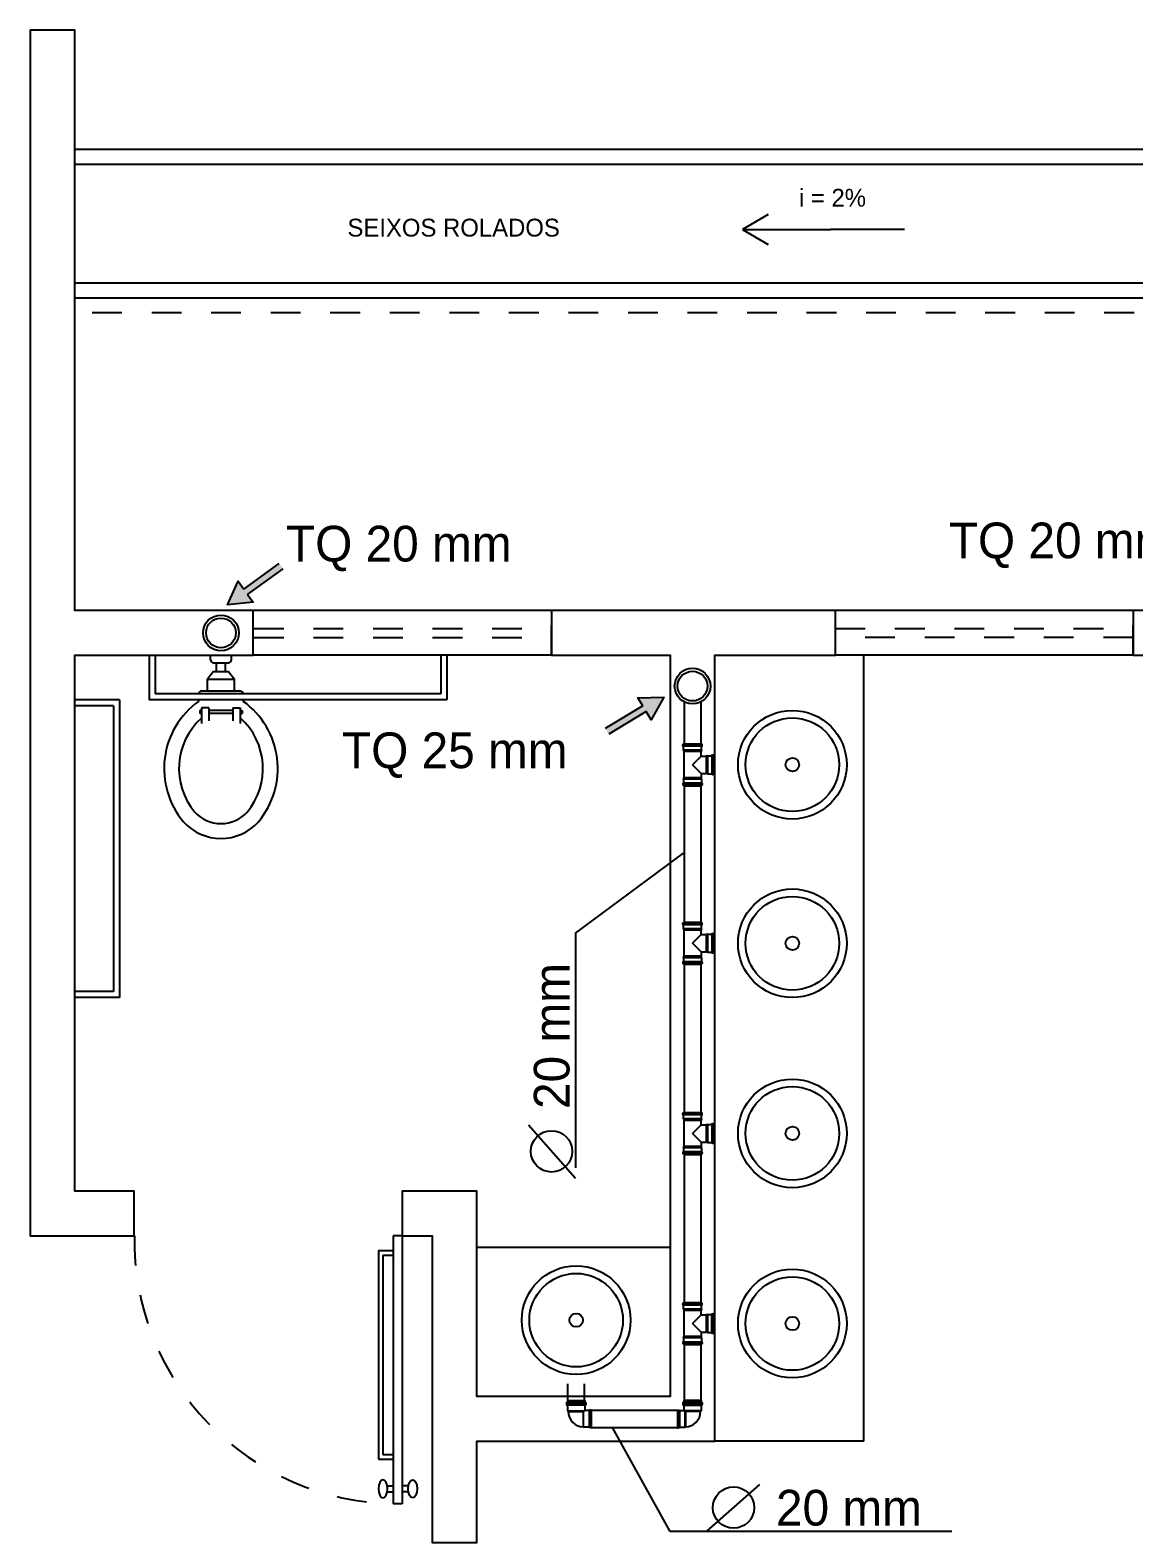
# Model space of a CAD drawing. Header units: millimetres. Extents: x 860.9 to 916.6, y 418 to 464.8.
# Drawn here: x 882.78 to 886.49, y 459.72 to 464.79 of the extents above; entities that cross this region are included whole.
import ezdxf

# ---------------------------------------------------------------- set-up
doc = ezdxf.new("R2010")
doc.units = ezdxf.units.MM
doc.linetypes.add('ACAD_ISO03W100', pattern=[30, 12, -18])
for name, color, linetype in [('can01', 1, 'Continuous'), ('can02', 2, 'Continuous'), ('COTAS-TEXTOS', 1, 'Continuous'), ('Fios', 10, 'Continuous'), ('Janela', 2, 'Continuous'), ('pena 01', 1, 'Continuous'), ('pena01', 1, 'Continuous'), ('pena02', 2, 'Continuous'), ('texto hidro', 1, 'Continuous'), ('TIGRECAD', 1, 'Continuous')]:
    doc.layers.add(name, color=color, linetype=linetype)
doc.styles.get("Standard").update_dxf_attribs({"font": 'ERASLGHT.TTF'})

msp = doc.modelspace()

# ---------------------------------------------------------------- hatches: boundary and pattern name
at = {"layer": 'texto hidro'}
for points in [[(883.4804, 462.9349), (883.4992, 462.9089), (883.6185, 462.995), (883.6317, 462.9768), (883.5123, 462.8907), (883.5311, 462.8646), (883.4449, 462.8559)], [(884.8679, 462.4695), (884.8514, 462.497), (884.7253, 462.4212), (884.7137, 462.4405), (884.8398, 462.5163), (884.8233, 462.5438), (884.91, 462.5453)]]:
    msp.add_hatch(color=256, dxfattribs=at).paths.add_polyline_path(points)

# ---------------------------------------------------------------- linework, layer by layer
at = {"layer": 'can01'}
msp.add_line((885.7186, 464.1165), (885.4718, 464.1165), dxfattribs=at)
at = {"layer": 'can02', "color": 0}
msp.add_line((884.5336, 462.8364), (883.5208, 462.8364), dxfattribs=at)
for points in [[(883.1318, 460.7364), (883.1318, 460.8864), (882.9318, 460.8864), (882.9318, 462.6864), (883.5306, 462.6864), (883.5306, 462.8364), (882.9318, 462.8364), (882.9318, 464.7864), (882.7818, 464.7864), (882.7818, 460.7364)], [(885.0818, 460.0464), (885.0818, 462.6864), (885.4868, 462.6864), (885.4868, 462.8364), (884.5336, 462.8364), (884.5336, 462.6864), (884.9318, 462.6864), (884.9318, 460.1964), (884.2818, 460.1964), (884.2818, 460.2364), (884.2818, 460.8864), (884.0318, 460.8864), (884.0318, 460.7364), (884.1318, 460.7364), (884.1318, 459.7064), (884.2818, 459.7064), (884.2818, 460.0464)]]:
    msp.add_lwpolyline(points, close=True, dxfattribs=at)
msp.add_lwpolyline([(887.0418, 462.8364), (886.4868, 462.8364), (886.4868, 462.6864), (886.8918, 462.6864), (886.8918, 456.8364), (885.0818, 456.8364)], dxfattribs=at)
at = {"layer": 'Fios', "color": 0}
for p, q in [((883.3878, 462.6864), (883.4578, 462.6864)), ((883.3878, 462.6714), (883.3878, 462.6864)), ((883.3878, 462.6864), (883.4578, 462.6864)), ((883.4578, 462.6714), (883.4578, 462.6864)), ((885.5818, 460.0464), (885.5818, 462.6864)), ((883.3973, 462.6314), (883.3778, 462.6064)), ((883.3973, 462.6314), (883.4483, 462.6314)), ((883.3978, 462.6614), (883.4478, 462.6614)), ((883.4073, 462.6314), (883.4073, 462.6614)), ((883.4383, 462.6314), (883.4383, 462.6614)), ((883.4483, 462.6314), (883.4678, 462.6064)), ((883.3778, 462.5664), (883.3778, 462.6064)), ((883.3778, 462.6064), (883.4678, 462.6064)), ((883.4678, 462.5664), (883.4678, 462.6064)), ((883.3478, 462.5364), (883.3478, 462.5316)), ((883.359, 462.5664), (883.4865, 462.5664)), ((883.4978, 462.5364), (883.4978, 462.5316)), ((883.3572, 462.5012), (883.3514, 462.5012)), ((883.3514, 462.5012), (883.3514, 462.4905)), ((883.3572, 462.4905), (883.3514, 462.4905)), ((883.3572, 462.5101), (883.3572, 462.457)), ((883.3823, 462.5101), (883.3572, 462.5101)), ((883.3823, 462.5101), (883.3823, 462.4661)), ((883.4626, 462.5012), (883.3823, 462.5012)), ((883.4626, 462.4905), (883.3823, 462.4905)), ((883.4626, 462.5101), (883.4626, 462.4661)), ((883.4626, 462.5101), (883.4876, 462.5101)), ((883.4876, 462.5101), (883.4876, 462.457)), ((883.4876, 462.5012), (883.4935, 462.5012)), ((883.4876, 462.4905), (883.4935, 462.4905)), ((883.4935, 462.5012), (883.4935, 462.4905)), ((884.9318, 460.6964), (884.2818, 460.6964)), ((884.6159, 460.4528), (884.6159, 460.4528)), ((885.5818, 460.0464), (885.0818, 460.0464))]:
    msp.add_line(p, q, dxfattribs=at)
for centre, radius in [((885.3422, 462.3187), 0.1825), ((885.3422, 462.3187), 0.1571), ((885.3422, 462.3187), 0.0228), ((885.3422, 461.7189), 0.1825), ((885.3422, 461.7189), 0.1571), ((885.3422, 461.7189), 0.0228), ((885.3422, 461.0802), 0.1825), ((885.3422, 461.0802), 0.1571), ((885.3422, 461.0802), 0.0228), ((884.6159, 460.4528), 0.1825), ((884.6159, 460.4528), 0.1571), ((885.3422, 460.4415), 0.1825), ((885.3422, 460.4415), 0.1571), ((884.6159, 460.4528), 0.0228), ((885.3422, 460.4415), 0.0228)]:
    msp.add_circle(centre, radius, dxfattribs=at)
for centre, radius, start, end in [((883.3978, 462.6714), 0.01, 180, 270), ((883.4478, 462.6714), 0.01, 270, 0), ((883.5095, 462.3058), 0.2778, 125.617, 220.0252), ((883.359, 462.5551), 0.0113, 90, 180), ((883.4865, 462.5551), 0.0113, 0, 90), ((883.336, 462.3058), 0.2778, 319.9748, 54.383), ((883.5095, 462.3058), 0.2278, 131.96, 220.0252), ((883.336, 462.3058), 0.2278, 319.9748, 48.2569), ((883.4228, 462.2405), 0.1695, 221.9961, 318.0039), ((883.4228, 462.2405), 0.1195, 221.9961, 318.0039)]:
    msp.add_arc(centre, radius, start, end, dxfattribs=at)
at = {"layer": 'Janela', "color": 0}
for p, q in [((886.4868, 462.8364), (885.4868, 462.8364)), ((883.1818, 462.6864), (883.1818, 462.5364)), ((883.2018, 462.6864), (883.2018, 462.5564)), ((884.5336, 462.6864), (883.5306, 462.6864)), ((884.1618, 462.6864), (884.1618, 462.5564)), ((884.1818, 462.6864), (884.1818, 462.5364)), ((886.4868, 462.6864), (885.4868, 462.6864)), ((883.0818, 462.5364), (882.9318, 462.5364)), ((883.0818, 462.5364), (883.0818, 461.5364)), ((884.1818, 462.5364), (883.1818, 462.5364)), ((884.1618, 462.5564), (883.2018, 462.5564)), ((883.0618, 462.5164), (882.9318, 462.5164)), ((883.0618, 462.5164), (883.0618, 461.5564)), ((883.0618, 461.5564), (882.9318, 461.5564)), ((883.0818, 461.5364), (882.9318, 461.5364)), ((884.0018, 460.7364), (884.0018, 459.8364)), ((884.0318, 460.7364), (884.0018, 460.7364)), ((884.0318, 460.7364), (884.0318, 459.8364)), ((883.9518, 460.6864), (883.9518, 459.9864)), ((883.9518, 460.6864), (884.0018, 460.6864)), ((883.9668, 460.6714), (883.9668, 460.0014)), ((883.9668, 460.6714), (884.0018, 460.6714)), ((883.9668, 460.0014), (884.0018, 460.0014)), ((883.9518, 459.9864), (884.0018, 459.9864)), ((884.0318, 459.8364), (884.0018, 459.8364))]:
    msp.add_line(p, q, dxfattribs=at)
at = {"layer": 'pena 01', "color": 0, "linetype": 'ACAD_ISO03W100', "ltscale": 0.005}
for p, q in [((888.8901, 463.8364), (882.9318, 463.8364)), ((883.5306, 462.6864), (883.5306, 462.8364)), ((884.5336, 462.6864), (884.5336, 462.8364)), ((885.4868, 462.6864), (885.4868, 462.8364)), ((886.4868, 462.6864), (886.4868, 462.8364)), ((883.5336, 462.7764), (884.5336, 462.7764)), ((885.4868, 462.7764), (886.4868, 462.7764)), ((883.5336, 462.7464), (884.5336, 462.7464)), ((886.4868, 462.7464), (885.4868, 462.7464))]:
    msp.add_line(p, q, dxfattribs=at)
msp.add_arc((884.0168, 460.7214), 0.8851, 179.029, 269.029, dxfattribs=at)
at = {"layer": 'pena01'}
for p, q in [((882.9318, 464.3864), (901.7318, 464.3864)), ((882.9318, 464.3364), (901.6818, 464.3364)), ((888.9412, 463.9364), (882.9318, 463.9364)), ((888.9412, 463.8864), (882.9318, 463.8864))]:
    msp.add_line(p, q, dxfattribs=at)
at = {"layer": 'pena02', "color": 0}
for p, q in [((883.9809, 459.8964), (884.0018, 459.8964)), ((884.0527, 459.8964), (884.0318, 459.8964)), ((883.9809, 459.8764), (884.0018, 459.8764)), ((884.0527, 459.8764), (884.0318, 459.8764))]:
    msp.add_line(p, q, dxfattribs=at)
at = {"layer": 'pena02', "color": 0, "extrusion": (0, 0, -1)}
msp.add_ellipse((883.9668, 459.8864), major_axis=(0, -0.03), ratio=0.5, dxfattribs=at)
at = {"layer": 'pena02', "color": 0}
msp.add_ellipse((884.0668, 459.8864), major_axis=(0, -0.03), ratio=0.5, dxfattribs=at)
at = {"layer": 'texto hidro'}
for p, q in [((883.4992, 462.9089), (883.6185, 462.995)), ((883.5123, 462.8907), (883.6317, 462.9768)), ((884.8398, 462.5163), (884.7137, 462.4405)), ((884.8514, 462.497), (884.7253, 462.4212))]:
    msp.add_line(p, q, dxfattribs=at)
for points in [[(883.5123, 462.8907), (883.5311, 462.8646), (883.4449, 462.8559), (883.4804, 462.9349), (883.4992, 462.9089)], [(884.8398, 462.5163), (884.8233, 462.5438), (884.91, 462.5453), (884.8679, 462.4695), (884.8514, 462.497)]]:
    msp.add_lwpolyline(points, dxfattribs=at)
for centre, radius in [((883.4228, 462.7614), 0.06), ((883.4228, 462.7614), 0.05), ((885.0068, 462.5828), 0.06), ((885.0068, 462.5828), 0.05)]:
    msp.add_circle(centre, radius, dxfattribs=at)
at = {"layer": 'TIGRECAD'}
for p, q in [((885.2614, 464.1665), (885.1747, 464.1165)), ((885.1747, 464.1165), (885.4718, 464.1165)), ((885.1747, 464.1165), (885.2614, 464.0665)), ((884.9785, 462.5299), (884.9785, 462.3892)), ((885.0351, 462.5299), (885.0351, 462.3892)), ((884.9744, 462.3823), (884.9744, 462.3852)), ((884.9761, 462.3867), (884.9758, 462.3867)), ((885.0378, 462.3867), (884.9758, 462.3867)), ((884.9761, 462.3809), (884.9758, 462.3809)), ((885.0378, 462.3809), (884.9758, 462.3809)), ((884.9765, 462.3892), (885.0371, 462.3892)), ((884.9765, 462.3871), (884.9765, 462.3892)), ((884.9765, 462.3672), (884.9765, 462.3805)), ((885.0371, 462.3871), (885.0371, 462.3892)), ((885.0371, 462.3672), (885.0371, 462.3805)), ((885.0392, 462.3823), (885.0392, 462.3852)), ((885.0371, 462.3672), (884.9765, 462.3672)), ((884.9766, 462.3671), (884.9778, 462.3626)), ((885.0358, 462.3626), (884.9778, 462.3626)), ((884.9778, 462.3626), (884.9778, 462.2749)), ((885.0358, 462.3478), (885.0068, 462.3187)), ((885.0358, 462.2897), (885.0068, 462.3187)), ((885.0371, 462.3671), (885.0358, 462.3626)), ((885.0358, 462.3478), (885.0358, 462.3626)), ((885.0358, 462.3478), (885.0528, 462.3478)), ((885.0573, 462.349), (885.0528, 462.3478)), ((885.0528, 462.3478), (885.0528, 462.2897)), ((885.0575, 462.349), (885.0707, 462.349)), ((885.0575, 462.349), (885.0575, 462.2885)), ((885.0712, 462.3495), (885.0712, 462.3498)), ((885.0712, 462.3498), (885.0712, 462.2877)), ((885.0726, 462.3512), (885.0755, 462.3512)), ((885.0769, 462.3495), (885.0769, 462.3498)), ((885.0769, 462.3498), (885.0769, 462.2877)), ((885.0773, 462.349), (885.0794, 462.349)), ((885.0794, 462.2885), (885.0794, 462.349)), ((884.9765, 462.2702), (884.9765, 462.257)), ((885.0371, 462.2702), (884.9765, 462.2702)), ((884.9766, 462.2704), (884.9778, 462.2749)), ((885.0358, 462.2749), (884.9778, 462.2749)), ((885.0358, 462.2897), (885.0358, 462.2749)), ((885.0358, 462.2897), (885.0528, 462.2897)), ((885.0371, 462.2704), (885.0358, 462.2749)), ((885.0371, 462.2702), (885.0371, 462.257)), ((885.0573, 462.2885), (885.0528, 462.2897)), ((885.0575, 462.2885), (885.0707, 462.2885)), ((885.0712, 462.288), (885.0712, 462.2877)), ((885.0726, 462.2863), (885.0755, 462.2863)), ((885.0769, 462.288), (885.0769, 462.2877)), ((885.0773, 462.2885), (885.0794, 462.2885)), ((884.9744, 462.2551), (884.9744, 462.2522)), ((884.9761, 462.2566), (884.9758, 462.2566)), ((885.0378, 462.2566), (884.9758, 462.2566)), ((884.9761, 462.2508), (884.9758, 462.2508)), ((885.0378, 462.2508), (884.9758, 462.2508)), ((884.9765, 462.2504), (884.9765, 462.2483)), ((884.9765, 462.2483), (885.0371, 462.2483)), ((884.9785, 462.2483), (884.9785, 461.7893)), ((885.0351, 462.2483), (885.0351, 461.7893)), ((885.0371, 462.2504), (885.0371, 462.2483)), ((885.0392, 462.2551), (885.0392, 462.2522)), ((884.6133, 461.7528), (884.9767, 462.0217)), ((884.9744, 461.7825), (884.9744, 461.7854)), ((885.0378, 461.7868), (884.9758, 461.7868)), ((884.9761, 461.7868), (884.9758, 461.7868)), ((885.0378, 461.7811), (884.9758, 461.7811)), ((884.9761, 461.7811), (884.9758, 461.7811)), ((884.9765, 461.7872), (884.9765, 461.7893)), ((884.9765, 461.7893), (885.0371, 461.7893)), ((884.9765, 461.7674), (884.9765, 461.7806)), ((885.0371, 461.7674), (884.9765, 461.7674)), ((884.9766, 461.7672), (884.9778, 461.7627)), ((884.9778, 461.7627), (884.9778, 461.6751)), ((885.0358, 461.7627), (884.9778, 461.7627)), ((885.0371, 461.7672), (885.0358, 461.7627)), ((885.0358, 461.7479), (885.0358, 461.7627)), ((885.0371, 461.7872), (885.0371, 461.7893)), ((885.0371, 461.7674), (885.0371, 461.7806)), ((885.0392, 461.7825), (885.0392, 461.7854)), ((884.6133, 461.7528), (884.6133, 460.9645)), ((885.0358, 461.7479), (885.0068, 461.7189)), ((885.0358, 461.6898), (885.0068, 461.7189)), ((885.0358, 461.7479), (885.0528, 461.7479)), ((885.0573, 461.7491), (885.0528, 461.7479)), ((885.0528, 461.7479), (885.0528, 461.6898)), ((885.0575, 461.7492), (885.0575, 461.6886)), ((885.0575, 461.7492), (885.0707, 461.7492)), ((885.0712, 461.7499), (885.0712, 461.6879)), ((885.0712, 461.7496), (885.0712, 461.7499)), ((885.0726, 461.7513), (885.0755, 461.7513)), ((885.0769, 461.7499), (885.0769, 461.6879)), ((885.0769, 461.7496), (885.0769, 461.7499)), ((885.0773, 461.7492), (885.0794, 461.7492)), ((885.0794, 461.6886), (885.0794, 461.7492)), ((885.0371, 461.6704), (884.9765, 461.6704)), ((884.9765, 461.6704), (884.9765, 461.6572)), ((884.9766, 461.6705), (884.9778, 461.6751)), ((885.0358, 461.6751), (884.9778, 461.6751)), ((885.0358, 461.6898), (885.0528, 461.6898)), ((885.0358, 461.6898), (885.0358, 461.6751)), ((885.0371, 461.6705), (885.0358, 461.6751)), ((885.0371, 461.6704), (885.0371, 461.6572)), ((885.0573, 461.6886), (885.0528, 461.6898)), ((885.0575, 461.6886), (885.0707, 461.6886)), ((885.0712, 461.6882), (885.0712, 461.6879)), ((885.0726, 461.6865), (885.0755, 461.6865)), ((885.0769, 461.6882), (885.0769, 461.6879)), ((885.0773, 461.6886), (885.0794, 461.6886)), ((884.9744, 461.6553), (884.9744, 461.6524)), ((885.0378, 461.6567), (884.9758, 461.6567)), ((884.9761, 461.6567), (884.9758, 461.6567)), ((885.0378, 461.651), (884.9758, 461.651)), ((884.9761, 461.651), (884.9758, 461.651)), ((884.9765, 461.6505), (884.9765, 461.6485)), ((884.9765, 461.6485), (885.0371, 461.6485)), ((884.9785, 461.6485), (884.9785, 461.1506)), ((885.0351, 461.6485), (885.0351, 461.1506)), ((885.0371, 461.6505), (885.0371, 461.6485)), ((885.0392, 461.6553), (885.0392, 461.6524)), ((884.6133, 460.9285), (884.4561, 461.1083)), ((884.9744, 461.1438), (884.9744, 461.1467)), ((885.0378, 461.1481), (884.9758, 461.1481)), ((884.9761, 461.1481), (884.9758, 461.1481)), ((885.0378, 461.1424), (884.9758, 461.1424)), ((884.9761, 461.1424), (884.9758, 461.1424)), ((884.9765, 461.1485), (884.9765, 461.1506)), ((884.9765, 461.1506), (885.0371, 461.1506)), ((884.9765, 461.1287), (884.9765, 461.1419)), ((885.0371, 461.1287), (884.9765, 461.1287)), ((884.9766, 461.1285), (884.9778, 461.124)), ((884.9778, 461.124), (884.9778, 461.0363)), ((885.0358, 461.124), (884.9778, 461.124)), ((885.0358, 461.1092), (885.0068, 461.0802)), ((885.0371, 461.1285), (885.0358, 461.124)), ((885.0358, 461.1092), (885.0358, 461.124)), ((885.0358, 461.1092), (885.0528, 461.1092)), ((885.0371, 461.1485), (885.0371, 461.1506)), ((885.0371, 461.1287), (885.0371, 461.1419)), ((885.0392, 461.1438), (885.0392, 461.1467)), ((885.0573, 461.1104), (885.0528, 461.1092)), ((885.0528, 461.1092), (885.0528, 461.0511)), ((885.0575, 461.1105), (885.0575, 461.0499)), ((885.0575, 461.1105), (885.0707, 461.1105)), ((885.0712, 461.1112), (885.0712, 461.0492)), ((885.0712, 461.1109), (885.0712, 461.1112)), ((885.0726, 461.1126), (885.0755, 461.1126)), ((885.0769, 461.1112), (885.0769, 461.0492)), ((885.0769, 461.1109), (885.0769, 461.1112)), ((885.0773, 461.1105), (885.0794, 461.1105)), ((885.0794, 461.0499), (885.0794, 461.1105)), ((885.0358, 461.0511), (885.0068, 461.0802)), ((884.9744, 461.0166), (884.9744, 461.0137)), ((885.0378, 461.018), (884.9758, 461.018)), ((884.9761, 461.018), (884.9758, 461.018)), ((885.0378, 461.0123), (884.9758, 461.0123)), ((884.9761, 461.0123), (884.9758, 461.0123)), ((885.0371, 461.0317), (884.9765, 461.0317)), ((884.9765, 461.0317), (884.9765, 461.0184)), ((884.9765, 461.0118), (884.9765, 461.0098)), ((884.9765, 461.0098), (885.0371, 461.0098)), ((884.9766, 461.0318), (884.9778, 461.0363)), ((885.0358, 461.0363), (884.9778, 461.0363)), ((884.9785, 461.0098), (884.9785, 460.5119)), ((885.0351, 461.0098), (885.0351, 460.5119)), ((885.0358, 461.0511), (885.0528, 461.0511)), ((885.0358, 461.0511), (885.0358, 461.0363)), ((885.0371, 461.0318), (885.0358, 461.0363)), ((885.0371, 461.0317), (885.0371, 461.0184)), ((885.0371, 461.0118), (885.0371, 461.0098)), ((885.0392, 461.0166), (885.0392, 461.0137)), ((885.0573, 461.0499), (885.0528, 461.0511)), ((885.0575, 461.0499), (885.0707, 461.0499)), ((885.0712, 461.0495), (885.0712, 461.0492)), ((885.0726, 461.0477), (885.0755, 461.0477)), ((885.0769, 461.0495), (885.0769, 461.0492)), ((885.0773, 461.0499), (885.0794, 461.0499)), ((884.9743, 460.5051), (884.9743, 460.508)), ((885.0377, 460.5094), (884.9757, 460.5094)), ((884.976, 460.5094), (884.9757, 460.5094)), ((885.0377, 460.5036), (884.9757, 460.5036)), ((884.976, 460.5036), (884.9757, 460.5036)), ((884.9764, 460.5098), (884.9764, 460.5119)), ((884.9764, 460.5119), (885.037, 460.5119)), ((884.9764, 460.4899), (884.9764, 460.5032)), ((885.037, 460.5098), (885.037, 460.5119)), ((885.037, 460.4899), (885.037, 460.5032)), ((885.0392, 460.5051), (885.0392, 460.508)), ((885.037, 460.4899), (884.9764, 460.4899)), ((884.9765, 460.4898), (884.9777, 460.4853)), ((884.9777, 460.4853), (884.9777, 460.3976)), ((885.0358, 460.4853), (884.9777, 460.4853)), ((885.0358, 460.4705), (885.0067, 460.4415)), ((885.037, 460.4898), (885.0358, 460.4853)), ((885.0358, 460.4705), (885.0358, 460.4853)), ((885.0358, 460.4705), (885.0527, 460.4705)), ((885.0572, 460.4717), (885.0527, 460.4705)), ((885.0527, 460.4705), (885.0527, 460.4124)), ((885.0574, 460.4717), (885.0574, 460.4112)), ((885.0574, 460.4717), (885.0706, 460.4717)), ((885.0711, 460.4725), (885.0711, 460.4104)), ((885.0711, 460.4722), (885.0711, 460.4725)), ((885.0725, 460.4739), (885.0754, 460.4739)), ((885.0768, 460.4725), (885.0768, 460.4104)), ((885.0768, 460.4722), (885.0768, 460.4725)), ((885.0773, 460.4717), (885.0793, 460.4717)), ((885.0793, 460.4112), (885.0793, 460.4717)), ((884.9765, 460.3931), (884.9777, 460.3976)), ((885.0358, 460.3976), (884.9777, 460.3976)), ((885.0358, 460.4124), (885.0067, 460.4415)), ((885.0358, 460.4124), (885.0527, 460.4124)), ((885.0358, 460.4124), (885.0358, 460.3976)), ((885.037, 460.3931), (885.0358, 460.3976)), ((885.0572, 460.4112), (885.0527, 460.4124)), ((885.0574, 460.4112), (885.0706, 460.4112)), ((885.0711, 460.4107), (885.0711, 460.4104)), ((885.0725, 460.409), (885.0754, 460.409)), ((885.0768, 460.4107), (885.0768, 460.4104)), ((885.0773, 460.4112), (885.0793, 460.4112)), ((884.9743, 460.3779), (884.9743, 460.375)), ((885.0377, 460.3793), (884.9757, 460.3793)), ((884.976, 460.3793), (884.9757, 460.3793)), ((885.0377, 460.3735), (884.9757, 460.3735)), ((884.976, 460.3735), (884.9757, 460.3735)), ((885.037, 460.393), (884.9764, 460.393)), ((884.9764, 460.393), (884.9764, 460.3797)), ((884.9764, 460.3731), (884.9764, 460.371)), ((884.9764, 460.371), (885.037, 460.371)), ((884.9785, 460.371), (884.9785, 460.1825)), ((885.0351, 460.371), (885.0351, 460.1825)), ((885.037, 460.393), (885.037, 460.3797)), ((885.037, 460.3731), (885.037, 460.371)), ((885.0392, 460.3779), (885.0392, 460.375)), ((884.5883, 460.1825), (884.5883, 460.2394)), ((884.6436, 460.1825), (884.6436, 460.2394)), ((884.5834, 460.1754), (884.5834, 460.1692)), ((884.5843, 460.1767), (884.5863, 460.1772)), ((884.5845, 460.1679), (884.5861, 460.1678)), ((884.6472, 460.1754), (884.5847, 460.1754)), ((884.5847, 460.1692), (884.6472, 460.1692)), ((884.5873, 460.1825), (884.6446, 460.1825)), ((884.5873, 460.1825), (884.5873, 460.1785)), ((884.6446, 460.1775), (884.5873, 460.1775)), ((884.6446, 460.1677), (884.5873, 460.1677)), ((884.5873, 460.1665), (884.5873, 460.148)), ((884.5873, 460.148), (884.5891, 460.1462)), ((884.5873, 460.148), (884.642, 460.148)), ((884.5891, 460.1462), (884.5891, 460.1458)), ((884.5891, 460.1462), (884.639, 460.1462)), ((884.6406, 460.1472), (884.639, 460.1462)), ((884.639, 460.1462), (884.639, 460.0946)), ((884.6406, 460.1472), (884.6446, 460.1497)), ((884.6406, 460.093), (884.6406, 460.1472)), ((884.6446, 460.1825), (884.6446, 460.1785)), ((884.6446, 460.1665), (884.6446, 460.1497)), ((884.6601, 460.1497), (884.6446, 460.1497)), ((884.6475, 460.1767), (884.6455, 460.1772)), ((884.6473, 460.1679), (884.6458, 460.1678)), ((884.6485, 460.1754), (884.6485, 460.1692)), ((884.6614, 460.151), (884.6601, 460.1497)), ((884.6601, 460.1497), (884.6601, 460.093)), ((884.6614, 460.151), (884.6614, 460.0917)), ((884.6666, 460.151), (884.6614, 460.151)), ((884.6666, 460.151), (884.6666, 460.0917)), ((884.6666, 460.15), (884.9561, 460.15)), ((884.9561, 460.151), (884.9561, 460.0917)), ((884.9561, 460.151), (884.9613, 460.151)), ((884.9613, 460.151), (884.9613, 460.0917)), ((884.9613, 460.151), (884.9626, 460.1497)), ((884.9626, 460.1497), (884.9626, 460.093)), ((884.9626, 460.1497), (884.9781, 460.1497)), ((884.9742, 460.1754), (884.9742, 460.1692)), ((884.9752, 460.1767), (884.9772, 460.1772)), ((884.9754, 460.1679), (884.977, 460.1678)), ((884.9755, 460.1754), (885.0381, 460.1754)), ((885.0381, 460.1692), (884.9755, 460.1692)), ((885.0355, 460.1825), (884.9781, 460.1825)), ((884.9781, 460.1825), (884.9781, 460.1785)), ((884.9781, 460.1775), (885.0355, 460.1775)), ((884.9781, 460.1677), (885.0355, 460.1677)), ((884.9781, 460.1665), (884.9781, 460.1497)), ((884.9821, 460.1472), (884.9781, 460.1497)), ((885.0355, 460.148), (884.9808, 460.148)), ((884.9821, 460.093), (884.9821, 460.1472)), ((884.9821, 460.1472), (884.9837, 460.1462)), ((885.0336, 460.1462), (884.9837, 460.1462)), ((884.9837, 460.1462), (884.9837, 460.0946)), ((885.0355, 460.148), (885.0336, 460.1462)), ((885.0336, 460.1462), (885.0336, 460.1458)), ((885.0355, 460.1825), (885.0355, 460.1785)), ((885.0355, 460.1665), (885.0355, 460.148)), ((885.0384, 460.1767), (885.0364, 460.1772)), ((885.0382, 460.1679), (885.0367, 460.1678)), ((885.0394, 460.1754), (885.0394, 460.1692)), ((884.6406, 460.093), (884.639, 460.0946)), ((884.6601, 460.093), (884.6406, 460.093)), ((884.6614, 460.0917), (884.6601, 460.093)), ((884.6666, 460.0917), (884.6614, 460.0917)), ((884.6666, 460.0927), (884.9561, 460.0927)), ((884.9319, 459.7432), (884.7384, 460.0927)), ((884.9561, 460.0917), (884.9613, 460.0917)), ((884.9613, 460.0917), (884.9626, 460.093)), ((884.9626, 460.093), (884.9821, 460.093)), ((884.9821, 460.093), (884.9837, 460.0946)), ((885.0533, 459.7432), (885.2332, 459.9005)), ((885.0894, 459.7432), (884.9319, 459.7432)), ((885.8777, 459.7432), (885.0894, 459.7432))]:
    msp.add_line(p, q, dxfattribs=at)
for centre in [(884.5334, 461.0199), (885.1447, 459.8232)]:
    msp.add_circle(centre, 0.0695, dxfattribs=at)
for centre, radius, start, end in [((884.9758, 462.3852), 0.00142, 90, 180), ((884.9758, 462.3823), 0.00142, 180, 270), ((884.9761, 462.3871), 0.000436, 270, 360), ((884.9761, 462.3805), 0.000436, 0, 90), ((885.0375, 462.3871), 0.000436, 180, 270), ((885.0375, 462.3805), 0.000436, 90, 180), ((885.0378, 462.3852), 0.00142, 0, 90), ((885.0378, 462.3823), 0.00142, 270, 360), ((885.0707, 462.3495), 0.000436, 270, 360), ((885.0726, 462.3498), 0.00142, 90, 180), ((885.0755, 462.3498), 0.00142, 0.0002, 90.0002), ((885.0773, 462.3495), 0.000436, 180, 270), ((885.0707, 462.288), 0.000436, 0, 90), ((885.0726, 462.2877), 0.00142, 180, 270), ((885.0755, 462.2877), 0.00142, 269.9998, 359.9998), ((885.0773, 462.288), 0.000436, 90, 180), ((884.9758, 462.2551), 0.00142, 90, 180), ((884.9758, 462.2522), 0.00142, 180, 270), ((884.9761, 462.257), 0.000436, 270, 360), ((884.9761, 462.2504), 0.000436, 0, 90), ((885.0375, 462.257), 0.000436, 180, 270), ((885.0375, 462.2504), 0.000436, 90, 180), ((885.0378, 462.2551), 0.00142, 0, 90), ((885.0378, 462.2522), 0.00142, 270, 360), ((884.9758, 461.7854), 0.00142, 90, 180), ((884.9758, 461.7825), 0.00142, 180, 270), ((884.9761, 461.7872), 0.000436, 270, 360), ((884.9761, 461.7806), 0.000436, 0, 90), ((885.0375, 461.7872), 0.000436, 180, 270), ((885.0375, 461.7806), 0.000436, 90, 180), ((885.0378, 461.7854), 0.00142, 0, 90), ((885.0378, 461.7825), 0.00142, 270, 360), ((885.0707, 461.7496), 0.000436, 270, 360), ((885.0726, 461.7499), 0.00142, 90, 180), ((885.0755, 461.7499), 0.00142, 0.0002, 90.0002), ((885.0773, 461.7496), 0.000436, 180, 270), ((885.0707, 461.6882), 0.000436, 0, 90), ((885.0726, 461.6879), 0.00142, 180, 270), ((885.0755, 461.6879), 0.00142, 269.9998, 359.9998), ((885.0773, 461.6882), 0.000436, 90, 180), ((884.9758, 461.6553), 0.00142, 90, 180), ((884.9758, 461.6524), 0.00142, 180, 270), ((884.9761, 461.6572), 0.000436, 270, 360), ((884.9761, 461.6505), 0.000436, 0, 90), ((885.0375, 461.6572), 0.000436, 180, 270), ((885.0375, 461.6505), 0.000436, 90, 180), ((885.0378, 461.6553), 0.00142, 0, 90), ((885.0378, 461.6524), 0.00142, 270, 360), ((884.9758, 461.1467), 0.00142, 90, 180), ((884.9758, 461.1438), 0.00142, 180, 270), ((884.9761, 461.1485), 0.000436, 270, 360), ((884.9761, 461.1419), 0.000436, 0, 90), ((885.0375, 461.1485), 0.000436, 180, 270), ((885.0375, 461.1419), 0.000436, 90, 180), ((885.0378, 461.1467), 0.00142, 0, 90), ((885.0378, 461.1438), 0.00142, 270, 360), ((885.0707, 461.1109), 0.000436, 270, 360), ((885.0726, 461.1112), 0.00142, 90, 180), ((885.0755, 461.1112), 0.00142, 0.0002, 90.0002), ((885.0773, 461.1109), 0.000436, 180, 270), ((884.9758, 461.0166), 0.00142, 90, 180), ((884.9758, 461.0137), 0.00142, 180, 270), ((884.9761, 461.0184), 0.000436, 270, 360), ((884.9761, 461.0118), 0.000436, 0, 90), ((885.0375, 461.0184), 0.000436, 180, 270), ((885.0375, 461.0118), 0.000436, 90, 180), ((885.0378, 461.0166), 0.00142, 0, 90), ((885.0378, 461.0137), 0.00142, 270, 360), ((885.0707, 461.0495), 0.000436, 0, 90), ((885.0726, 461.0492), 0.00142, 180, 270), ((885.0755, 461.0492), 0.00142, 269.9998, 359.9998), ((885.0773, 461.0495), 0.000436, 90, 180), ((884.9757, 460.508), 0.00142, 90, 180), ((884.9757, 460.5051), 0.00142, 180, 270), ((884.976, 460.5098), 0.000436, 270, 360), ((884.976, 460.5032), 0.000436, 0, 90), ((885.0375, 460.5098), 0.000436, 180, 270), ((885.0375, 460.5032), 0.000436, 90, 180), ((885.0377, 460.508), 0.00142, 0, 90), ((885.0377, 460.5051), 0.00142, 270, 360), ((885.0706, 460.4722), 0.000436, 270, 360), ((885.0725, 460.4725), 0.00142, 90, 180), ((885.0754, 460.4725), 0.00142, 0.0002, 90.0002), ((885.0773, 460.4722), 0.000436, 180, 270), ((885.0706, 460.4107), 0.000436, 0, 90), ((885.0725, 460.4104), 0.00142, 180, 270), ((885.0754, 460.4104), 0.00142, 269.9998, 359.9998), ((885.0773, 460.4107), 0.000436, 90, 180), ((884.9757, 460.3779), 0.00142, 90, 180), ((884.9757, 460.375), 0.00142, 180, 270), ((884.976, 460.3797), 0.000436, 270, 360), ((884.976, 460.3731), 0.000436, 0, 90), ((885.0375, 460.3797), 0.000436, 180, 270), ((885.0375, 460.3731), 0.000436, 90, 180), ((885.0377, 460.3779), 0.00142, 0, 90), ((885.0377, 460.375), 0.00142, 270, 360), ((884.5847, 460.1754), 0.0013, 105, 180), ((884.5847, 460.1692), 0.0013, 180, 265), ((884.586, 460.1665), 0.0013, 0, 85), ((884.586, 460.1785), 0.0013, 285, 0), ((884.6404, 460.1458), 0.0512, 180, 268.5267), ((884.6459, 460.1785), 0.0013, 180, 255), ((884.6459, 460.1665), 0.0013, 95, 180), ((884.6472, 460.1692), 0.0013, 275, 0), ((884.6472, 460.1754), 0.0013, 0, 75), ((884.9755, 460.1754), 0.0013, 105, 180), ((884.9755, 460.1692), 0.0013, 180, 265), ((884.9768, 460.1665), 0.0013, 0, 85), ((884.9768, 460.1785), 0.0013, 285, 0), ((884.9824, 460.1458), 0.0512, 271.4733, 0), ((885.0368, 460.1785), 0.0013, 180, 255), ((885.0368, 460.1665), 0.0013, 95, 180), ((885.0381, 460.1692), 0.0013, 275, 0), ((885.0381, 460.1754), 0.0013, 0, 75)]:
    msp.add_arc(centre, radius, start, end, dxfattribs=at)

# ---------------------------------------------------------------- texts
at = {"layer": 'COTAS-TEXTOS', "color": 1}
for s, p in [('i = 2%', (885.3643, 464.1933)), ('SEIXOS ROLADOS', (883.8477, 464.0929))]:
    msp.add_text(s, height=0.06, dxfattribs=at).set_placement(p)
at = {"layer": 'texto hidro', "char_height": 0.12, "width": 11.620401, "attachment_point": 1}
for s, insert in [('{\\fEras Demi ITC|b0|i0|c0|p34;TQ 20 mm}', (885.8677, 463.1322)), ('{\\fEras Demi ITC|b0|i0|c0|p34;TQ 20 mm}', (883.6412, 463.1213)), ('{\\fEras Demi ITC|b0|i0|c0|p34;TQ 25 mm}', (883.8293, 462.4271)), ('{\\fEras Demi ITC|b0|i0|c0|p34;20 mm}', (885.2871, 459.8828))]:
    msp.add_mtext(s, dxfattribs=dict(at, insert=insert))
at = {"layer": 'texto hidro', "insert": (884.4737, 461.1622), "char_height": 0.12, "width": 11.620401, "attachment_point": 1, "rotation": 90}
msp.add_mtext('{\\fEras Demi ITC|b0|i0|c0|p34;20 mm}', dxfattribs=at)

doc.saveas('drawing.dxf')
